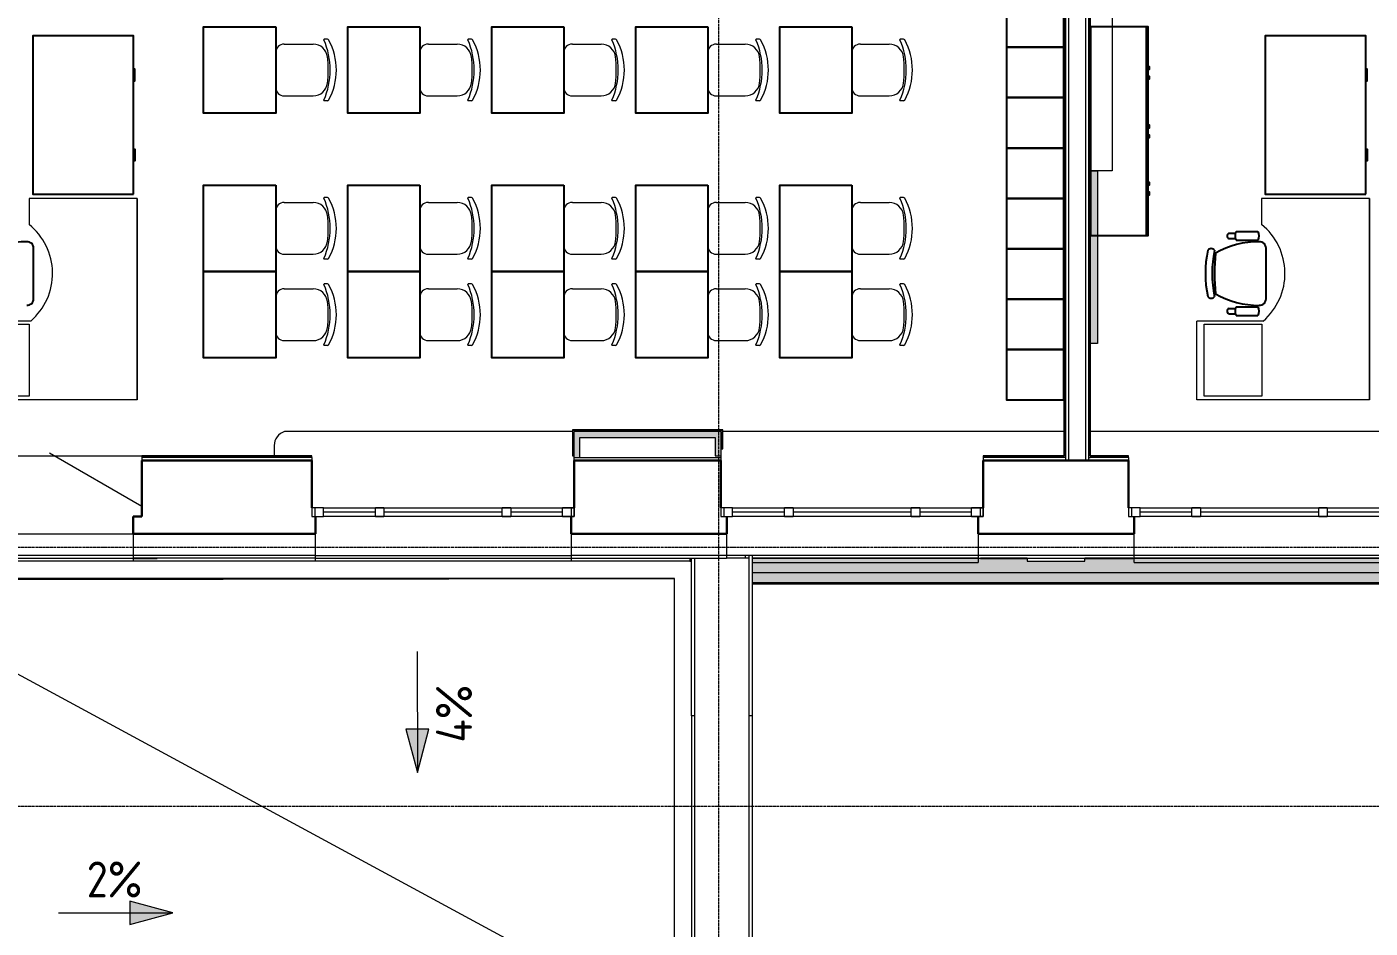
# Model space of a CAD drawing. Header units: millimetres. Extents: x -42533 to 645315, y 3457 to 82611.
# Drawn here: x 176084 to 185411, y 30644 to 36906 of the extents above; entities that cross this region are included whole.
import ezdxf

# ---------------------------------------------------------------- set-up
doc = ezdxf.new("R2010")
doc.units = ezdxf.units.MM
doc.linetypes.add('ADSK_Линия сетки', pattern=[25, 20, -2.5, 0, -2.5])
for name, color, linetype, lineweight in [('_ Окна', 7, 'Continuous', 9), ('Крыша', 7, 'Continuous', 9), ('Ограждение', 7, 'Continuous', 9), ('Окна', 7, 'Continuous', 9), ('Оси', 253, 'Continuous', 9), ('Перекрытие', 7, 'Continuous', 18), ('Размеры', 7, 'Continuous', 9), ('Стены внутренние', 7, 'Continuous', 18), ('Стены наружные', 7, 'Continuous', 18), ('Стены несущие', 7, 'Continuous', 30), ('Стены отделка', 7, 'Continuous', 30), ('Стены перегородки', 7, 'Continuous', 30), ('Стены штриховка', 7, 'Continuous', 9), ('ТХ', 5, 'Continuous', 0), ('Узлы', 7, 'Continuous', 18), ('ШТРИХОВКА', 252, 'Continuous', 15)]:
    doc.layers.add(name, color=color, linetype=linetype, lineweight=lineweight)
doc.layers.add('ЭОМ_Лотки рабочие', color=5, linetype='Continuous')
doc.styles.add('GOST Common_1', font='GOST_Common.ttf', dxfattribs={"width": 0.9, "height": 250})

# ---------------------------------------------------------------- blocks, each defined once
blk = doc.blocks.new('Стул ученич штабелир №5-7')
at = {"color": 0, "linetype": 'ByBlock', "lineweight": -2}
for p, q in [((-120.1, 0), (120.1, 0)), ((-120.1, 0), (120.1, 0)), ((-179.9, -60), (-179.9, -260.3)), ((-179.9, -60), (-179.9, -260.3)), ((180.1, -60), (180.1, -260.3)), ((180.1, -60), (180.1, -260.3)), ((-213.4, -359), (-213.4, -337.3)), ((-213.4, -359), (-213.4, -337.3)), ((213.6, -359), (213.6, -337.3)), ((213.6, -359), (213.6, -337.3))]:
    blk.add_line(p, q, dxfattribs=at)
for centre, radius, start, end in [((-119.9, -60), 60, 90, 180), ((-119.9, -60), 60, 90, 180), ((120.1, -60), 60, 0, 90), ((120.1, -60), 60, 0, 90), ((-79.9, -260.3), 100, 180, 264.25844), ((-79.9, -260.3), 100, 180, 264.25844), ((80.1, -260.3), 100, 275.74156, 0), ((80.1, -260.3), 100, 275.74156, 0), ((-210.4, -337.3), 3, 63.89783, 180), ((-210.4, -337.3), 3, 63.89783, 180), ((-203.4, -359), 10, 180, 238.06825), ((-203.4, -359), 10, 180, 238.06825), ((0.1, 142.3), 520.8, 246.31951, 293.68049), ((0.1, 142.3), 520.8, 246.31951, 293.68049), ((0.1, 9), 430.5, 240.99166, 299.00834), ((0.1, 9), 430.5, 240.99166, 299.00834), ((0.1, 435.5), 800.4, 263.24698, 276.75302), ((0.1, 435.5), 800.4, 263.24698, 276.75302), ((203.6, -359), 10, 301.93175, 0), ((203.6, -359), 10, 301.93175, 0), ((210.6, -337.3), 3, 0, 116.10217), ((210.6, -337.3), 3, 0, 116.10217)]:
    blk.add_arc(centre, radius, start, end, dxfattribs=at)
blk = doc.blocks.new('Тх 2 этаж')
at = {"lineweight": 0, "true_color": 0x939598}
h = blk.add_hatch(color=252, dxfattribs=at)
h.dxf.hatch_style = 1
h.paths.add_polyline_path([(39505.3, 2423.8), (39555.3, 2423.8), (39555.3, 1223.8), (39505.3, 1223.8)])
at = {"color": 252, "linetype": 'Continuous', "true_color": 0x939598}
for p, q in [((39893.3, 1973.8), (39893.3, 3423.8)), ((40466.1, 1989.7), (40511.7, 1989.6)), ((40517.5, 2001.7), (40668.6, 2001.7)), ((32167.4, 1535), (32167.4, 1885.2)), ((40466.1, 1952.9), (40511.8, 1952.9)), ((40517.5, 1941.5), (40668.6, 1941.5)), ((40724.9, 1535), (40724.9, 1885.2)), ((40466.1, 1467.2), (40511.8, 1467.2)), ((40466.1, 1430.5), (40511.7, 1430.5)), ((40517.5, 1478.7), (40668.6, 1478.7)), ((40517.5, 1418.5), (40668.6, 1418.5))]:
    blk.add_line(p, q, dxfattribs=at)
at = {"color": 252, "linetype": 'Continuous', "lineweight": 5, "true_color": 0x939598}
for p, q in [((32885.8, 2231.8), (32135.8, 2231.8)), ((32885.8, 2231.8), (32135.8, 2231.8)), ((32135.8, 2231.8), (32135.8, 2050.9)), ((32885.8, 2231.8), (32885.8, 831.8)), ((32885.8, 831.8), (32885.8, 2231.8)), ((41443.3, 2231.8), (40693.3, 2231.8)), ((41443.3, 2231.8), (40693.3, 2231.8)), ((40693.3, 2231.8), (40693.3, 2050.9)), ((41443.3, 2231.8), (41443.3, 831.8)), ((41443.3, 831.8), (41443.3, 2231.8)), ((32146.8, 1379.7), (31685.8, 1379.7)), ((40243.3, 831.8), (40243.3, 1379.7)), ((40704.3, 1379.7), (40243.3, 1379.7)), ((32885.8, 831.8), (31685.8, 831.8)), ((41443.3, 831.8), (40243.3, 831.8))]:
    blk.add_line(p, q, dxfattribs=at)
for points in [[(39655.3, 4423.8), (39655.3, 2423.8), (39505.3, 2423.8), (39505.3, 4423.8)], [(31737, 858.2), (31737, 1358.2), (32137, 1358.2), (32137, 858.2)], [(40294.6, 858.2), (40294.6, 1358.2), (40694.6, 1358.2), (40694.6, 858.2)]]:
    blk.add_lwpolyline(points, close=True, dxfattribs=at)
at = {"color": 252, "true_color": 0x939598}
for points in [[(38921.3, 3631.8), (38921.3, 3281.8), (39321.3, 3281.8), (39321.3, 3631.8), (38921.3, 3631.8)], [(38921.3, 3281.8), (38921.3, 2931.8), (39321.3, 2931.8), (39321.3, 3281.8), (38921.3, 3281.8)], [(38921.3, 2931.8), (38921.3, 2581.8), (39321.3, 2581.8), (39321.3, 2931.8), (38921.3, 2931.8)], [(38921.3, 2581.8), (38921.3, 2231.8), (39321.3, 2231.8), (39321.3, 2581.8), (38921.3, 2581.8)], [(38921.3, 2231.8), (38921.3, 1881.8), (39321.3, 1881.8), (39321.3, 2231.8), (38921.3, 2231.8)], [(38921.3, 1881.8), (38921.3, 1531.8), (39321.3, 1531.8), (39321.3, 1881.8), (38921.3, 1881.8)], [(38921.3, 1531.8), (38921.3, 1181.8), (39321.3, 1181.8), (39321.3, 1531.8), (38921.3, 1531.8)], [(38921.3, 1181.8), (38921.3, 831.8), (39321.3, 831.8), (39321.3, 1181.8), (38921.3, 1181.8)]]:
    blk.add_lwpolyline(points, dxfattribs=at)
at = {"color": 252, "linetype": 'Continuous', "true_color": 0x939598}
for points in [[(32860.8, 2261.8), (32860.8, 3361.8), (32160.8, 3361.8), (32160.8, 2261.8)], [(39505.3, 1973.8), (39905.3, 1973.8), (39905.3, 3423.8), (39505.3, 3423.8)], [(41418.3, 2261.8), (41418.3, 3361.8), (40718.3, 3361.8), (40718.3, 2261.8)], [(39905.3, 3146.7), (39905.3, 3129.3), (39915.5, 3129.3), (39915.5, 3146.7)], [(39905.3, 3079), (39905.3, 3061.6), (39915.5, 3061.6), (39915.5, 3079)], [(39905.3, 2739.7), (39905.3, 2722.3), (39915.5, 2722.3), (39915.5, 2739.7)], [(39905.3, 2672), (39905.3, 2654.6), (39915.5, 2654.6), (39915.5, 2672)], [(39905.3, 2342.8), (39905.3, 2325.4), (39915.5, 2325.4), (39915.5, 2342.8)], [(39905.3, 2275.1), (39905.3, 2257.7), (39915.5, 2257.7), (39915.5, 2275.1)]]:
    blk.add_lwpolyline(points, close=True, dxfattribs=at)
at = {"color": 252, "true_color": 0x939598}
for points in [[(33847.8, 3423.8), (33847.8, 2823.8), (33347.8, 2823.8), (33347.8, 3423.8)], [(34847.8, 3423.8), (34847.8, 2823.8), (34347.8, 2823.8), (34347.8, 3423.8)], [(35847.8, 3423.8), (35847.8, 2823.8), (35347.8, 2823.8), (35347.8, 3423.8)], [(36847.8, 3423.8), (36847.8, 2823.8), (36347.8, 2823.8), (36347.8, 3423.8)], [(37847.8, 3423.8), (37847.8, 2823.8), (37347.8, 2823.8), (37347.8, 3423.8)], [(33847.8, 2323.8), (33847.8, 1723.8), (33347.8, 1723.8), (33347.8, 2323.8)], [(34847.8, 2323.8), (34847.8, 1723.8), (34347.8, 1723.8), (34347.8, 2323.8)], [(35847.8, 2323.8), (35847.8, 1723.8), (35347.8, 1723.8), (35347.8, 2323.8)], [(36847.8, 2323.8), (36847.8, 1723.8), (36347.8, 1723.8), (36347.8, 2323.8)], [(37847.8, 2323.8), (37847.8, 1723.8), (37347.8, 1723.8), (37347.8, 2323.8)], [(33847.8, 1723.8), (33847.8, 1123.8), (33347.8, 1123.8), (33347.8, 1723.8)], [(34847.8, 1723.8), (34847.8, 1123.8), (34347.8, 1123.8), (34347.8, 1723.8)], [(35847.8, 1723.8), (35847.8, 1123.8), (35347.8, 1123.8), (35347.8, 1723.8)], [(36847.8, 1723.8), (36847.8, 1123.8), (36347.8, 1123.8), (36347.8, 1723.8)], [(37847.8, 1723.8), (37847.8, 1123.8), (37347.8, 1123.8), (37347.8, 1723.8)]]:
    blk.add_lwpolyline(points, close=True, dxfattribs=at)
at = {"color": 252, "linetype": 'Continuous', "true_color": 0x939598}
for points in [[(32860.8, 3048.5), (32869.8, 3048.5), (32869.8, 3130.3), (32860.8, 3130.3)], [(41418.3, 3048.5), (41427.3, 3048.5), (41427.3, 3130.3), (41418.3, 3130.3)], [(32860.8, 2575), (32869.8, 2575), (32869.8, 2493.2), (32860.8, 2493.2)], [(41418.3, 2575), (41427.3, 2575), (41427.3, 2493.2), (41418.3, 2493.2)]]:
    blk.add_lwpolyline(points, dxfattribs=at)
at = {"color": 252, "lineweight": 0, "true_color": 0x939598}
blk.add_lwpolyline([(39505.3, 2423.8), (39555.3, 2423.8), (39555.3, 1223.8), (39505.3, 1223.8), (39505.3, 2423.8)], dxfattribs=at)
at = {"color": 252, "linetype": 'Continuous', "lineweight": 5, "true_color": 0x939598}
for centre in [(31861.4, 1710.7), (40418.9, 1710.7)]:
    blk.add_arc(centre, 437, 310.76329, 51.11011, dxfattribs=at)
at = {"color": 252, "linetype": 'Continuous', "true_color": 0x939598}
for centre, radius, start, end in [((40474.6, 1971.3), 20.2, 114.89545, 245.33537), ((40567.5, 1971.6), 58.4, 148.95101, 211.04877), ((40618.6, 1971.6), 58.4, 328.95097, 31.04877), ((32118.9, 1306.7), 624.5, 89.87797, 119.10589), ((32122, 1885.7), 45.4, 359.25187, 92.18664), ((41050.6, 1710.8), 747.5, 167.60199, 192.39777), ((40343.8, 1855.4), 28.1, 34.29007, 145.70964), ((41097.1, 1710.8), 747.5, 167.60199, 192.39777), ((40676.4, 1306.7), 624.5, 89.87797, 119.10589), ((40679.5, 1885.7), 45.4, 359.25187, 92.18664), ((42128.9, 1710.8), 1761.9, 175.39382, 184.65462), ((32122, 1534.4), 45.4, 267.81347, 0.74787), ((40343.8, 1566.1), 28.1, 214.29147, 325.70827), ((40676.4, 2113.5), 624.5, 240.90677, 270.12147), ((40679.5, 1534.4), 45.4, 267.81347, 0.74787), ((40474.6, 1448.9), 20.2, 114.89545, 245.33537), ((40567.5, 1448.6), 58.4, 148.95098, 211.04877), ((40618.6, 1448.6), 58.4, 328.95097, 31.04877)]:
    blk.add_arc(centre, radius, start, end, dxfattribs=at)
at = {"layer": 'ТХ', "color": 252, "lineweight": 0, "true_color": 0x939598, "rotation": 90}
for p in [(33847.8, 3123.8), (34847.8, 3123.8), (35847.8, 3123.8), (36847.8, 3123.8), (37847.8, 3123.8), (33847.8, 2023.8), (34847.8, 2023.8), (35847.8, 2023.8), (36847.8, 2023.8), (37847.8, 2023.8), (33847.8, 1423.8), (34847.8, 1423.8), (35847.8, 1423.8), (36847.8, 1423.8), (37847.8, 1423.8)]:
    blk.add_blockref('Стул ученич штабелир №5-7', p, dxfattribs=at)
blk = doc.blocks.new('План 2 этажа')
at = {"layer": 'Ограждение', "transparency": 33554432}
for points in [[(40651.932, 1877.335), (41822.835, 1877.335), (42000.086, 2055.931), (33776.763, 2055.931), (33776.763, 2036.931), (33376.763, 2036.931), (33376.763, 2055.931), (31466.525, 2055.931), (31466.525, 1877.335), (36392.784, 1877.335), (36393.454, 1986.931), (36402.784, 1986.931), (36402.784, 1877.335), (39605.047, 1877.335)], [(33376.763, 2055.931), (33376.763, 2056.931), (33323.741, 2055.931)]]:
    blk.add_hatch(color=8, dxfattribs=at).paths.add_polyline_path(points)
h = blk.add_hatch(color=8, dxfattribs=at)
h.paths.add_polyline_path([(40651.932, 1877.133), (41822.835, 1877.335), (41826.773, 1881.302), (36402.784, 1881.302), (36402.784, 1877.133), (39605.047, 1877.133)])
h.paths.add_polyline_path([(36333.534, 1877.133), (36392.784, 1877.335), (36392.784, 1881.302), (31466.525, 1881.302), (31466.525, 1877.133), (36202.673, 1877.133)])
at = {"layer": 'Размеры'}
for points in [[(29142.861, 569.509), (29222.789, 869.631), (29062.02, 869.387)], [(27444.628, -406.254), (27144.628, -325.869), (27144.628, -486.638)]]:
    blk.add_hatch(color=8, dxfattribs=at).paths.add_polyline_path(points)
at = {"layer": 'Стены внутренние'}
for points in [[(30270.494, 2756.931), (30270.494, 2936.931), (30230.494, 2936.931), (30230.494, 2756.931)], [(31250.495, 2896.931), (31250.495, 2936.931), (30270.494, 2936.931), (30270.494, 2896.931), (31229.973, 2896.931)], [(31229.973, 2768.931), (31250.495, 2768.931), (31250.495, 2896.931), (31210.495, 2896.931), (31210.495, 2768.931)]]:
    blk.add_hatch(color=8, dxfattribs=at).paths.add_polyline_path(points)
at = {"layer": '_ Окна', "color": 8, "lineweight": 18}
for p, q in [((27227.994, 2346.931), (27222.994, 2346.931)), ((27227.994, 2346.931), (27227.994, 2416.931)), ((28490.494, 2406.931), (28410.494, 2406.931)), ((28410.494, 2406.931), (28410.494, 2346.931)), ((28410.494, 2346.931), (28490.494, 2346.931)), ((28490.494, 2346.931), (28490.494, 2406.931)), ((28850.494, 2346.931), (28850.494, 2406.931)), ((28850.494, 2406.931), (28910.494, 2406.931)), ((28910.494, 2346.931), (28850.494, 2346.931)), ((28910.494, 2406.931), (28910.494, 2346.931)), ((29730.494, 2346.931), (29730.494, 2406.931)), ((29730.494, 2406.931), (29790.494, 2406.931)), ((29790.494, 2346.931), (29730.494, 2346.931)), ((29790.494, 2406.931), (29790.494, 2346.931)), ((30150.494, 2346.931), (30150.494, 2406.931)), ((30150.494, 2406.931), (30230.494, 2406.931)), ((30230.494, 2346.931), (30150.494, 2346.931)), ((30230.494, 2406.931), (30230.494, 2346.931)), ((31330.495, 2406.931), (31250.495, 2406.931)), ((31250.495, 2406.931), (31250.495, 2346.931)), ((31250.495, 2346.931), (31330.495, 2346.931)), ((31330.495, 2346.931), (31330.495, 2406.931)), ((31690.495, 2346.931), (31690.495, 2406.931)), ((31690.495, 2406.931), (31750.495, 2406.931)), ((31750.495, 2346.931), (31690.495, 2346.931)), ((31750.495, 2406.931), (31750.495, 2346.931)), ((32570.495, 2346.931), (32570.495, 2406.931)), ((32570.495, 2406.931), (32630.495, 2406.931)), ((32630.495, 2346.931), (32570.495, 2346.931)), ((32630.495, 2406.931), (32630.495, 2346.931)), ((32990.495, 2346.931), (32990.495, 2406.931)), ((32990.495, 2406.931), (33070.495, 2406.931)), ((33070.495, 2346.931), (32990.495, 2346.931)), ((33070.495, 2406.931), (33070.495, 2346.931)), ((34160.493, 2406.931), (34080.493, 2406.931)), ((34080.493, 2406.931), (34080.493, 2346.931)), ((34080.493, 2346.931), (34160.493, 2346.931)), ((34160.493, 2346.931), (34160.493, 2406.931)), ((34520.493, 2346.931), (34520.493, 2406.931)), ((34520.493, 2406.931), (34580.493, 2406.931)), ((34580.493, 2346.931), (34520.493, 2346.931)), ((34580.493, 2406.931), (34580.493, 2346.931)), ((35400.493, 2346.931), (35400.493, 2406.931)), ((35400.493, 2406.931), (35460.493, 2406.931)), ((35460.493, 2346.931), (35400.493, 2346.931)), ((35460.493, 2406.931), (35460.493, 2346.931))]:
    blk.add_line(p, q, dxfattribs=at)
at = {"layer": '_ Окна', "color": 8}
for p, q in [((28430.494, 2406.931), (28430.494, 2346.931)), ((28850.494, 2376.931), (28490.494, 2376.931)), ((29730.494, 2376.931), (28910.494, 2376.931)), ((30150.494, 2376.931), (29790.494, 2376.931)), ((30210.494, 2406.931), (30210.494, 2346.931)), ((31270.495, 2406.931), (31270.495, 2346.931)), ((31690.495, 2376.931), (31330.495, 2376.931)), ((32570.495, 2376.931), (31750.495, 2376.931)), ((32990.495, 2376.931), (32630.495, 2376.931)), ((33050.495, 2406.931), (33050.495, 2346.931)), ((34100.493, 2406.931), (34100.493, 2346.931)), ((34520.493, 2376.931), (34160.493, 2376.931)), ((35400.493, 2376.931), (34580.493, 2376.931)), ((35820.493, 2376.931), (35460.493, 2376.931))]:
    blk.add_line(p, q, dxfattribs=at)
at = {"layer": 'Крыша', "color": 8}
for p, q in [((25157.214, 1908.156), (30926.525, 1916.931)), ((30926.525, -1217.873), (25157.214, 1908.156))]:
    blk.add_line(p, q, dxfattribs=at)
at = {"layer": 'Ограждение', "color": 8}
for p, q in [((31466.525, 2056.931), (33035.495, 2056.931)), ((33035.495, 2056.931), (31466.525, 2056.931)), ((33376.763, 2055.931), (31466.525, 2055.931)), ((33376.763, 2055.931), (31466.525, 2055.931)), ((42000.086, 2055.931), (33776.763, 2055.931)), ((42000.086, 2055.931), (33776.763, 2055.931)), ((34119.493, 2056.931), (35860.493, 2056.931)), ((35860.493, 2056.931), (34119.493, 2056.931)), ((36393.081, 1882.517), (31466.525, 1882.517)), ((36393.077, 1881.302), (31466.525, 1881.302)), ((36393.076, 1880.976), (31466.525, 1880.976)), ((36393.074, 1880.634), (31466.525, 1880.634)), ((36393.068, 1878.885), (31466.525, 1878.885)), ((36393.067, 1878.608), (31466.525, 1878.608)), ((36393.066, 1878.415), (31466.525, 1878.415)), ((36393.066, 1878.287), (31466.525, 1878.287)), ((36393.063, 1877.335), (31466.525, 1877.335)), ((36393.062, 1877.133), (31466.525, 1877.133))]:
    blk.add_line(p, q, dxfattribs=at)
at = {"layer": 'Окна', "color": 8}
for p, q in [((28490.494, 2406.931), (28410.494, 2406.931)), ((28410.494, 2406.931), (28410.494, 2346.931)), ((28410.494, 2346.931), (28490.494, 2346.931)), ((28490.494, 2406.931), (28850.494, 2406.931)), ((28850.494, 2346.931), (28490.494, 2346.931)), ((28910.494, 2406.931), (28850.494, 2406.931)), ((28850.494, 2346.931), (28910.494, 2346.931)), ((28910.494, 2406.931), (29730.494, 2406.931)), ((29730.494, 2346.931), (28910.494, 2346.931)), ((29790.494, 2406.931), (29730.494, 2406.931)), ((29730.494, 2346.931), (29790.494, 2346.931)), ((29790.494, 2406.931), (30150.494, 2406.931)), ((30150.494, 2346.931), (29790.494, 2346.931)), ((30230.494, 2406.931), (30150.494, 2406.931)), ((30150.494, 2346.931), (30230.494, 2346.931)), ((30230.494, 2346.931), (30230.494, 2406.931)), ((31330.495, 2406.931), (31250.495, 2406.931)), ((31250.495, 2406.931), (31250.495, 2346.931)), ((31250.495, 2346.931), (31330.495, 2346.931)), ((31330.495, 2406.931), (31690.495, 2406.931)), ((31690.495, 2346.931), (31330.495, 2346.931)), ((31750.495, 2406.931), (31690.495, 2406.931)), ((31690.495, 2346.931), (31750.495, 2346.931)), ((31750.495, 2406.931), (32570.495, 2406.931)), ((32570.495, 2346.931), (31750.495, 2346.931)), ((32630.495, 2406.931), (32570.495, 2406.931)), ((32570.495, 2346.931), (32630.495, 2346.931)), ((32630.495, 2406.931), (32990.495, 2406.931)), ((32990.495, 2346.931), (32630.495, 2346.931)), ((33070.495, 2406.931), (32990.495, 2406.931)), ((32990.495, 2346.931), (33070.495, 2346.931)), ((33070.495, 2346.931), (33070.495, 2406.931)), ((34160.493, 2406.931), (34080.493, 2406.931)), ((34080.493, 2406.931), (34080.493, 2346.931)), ((34080.493, 2346.931), (34160.493, 2346.931)), ((34160.493, 2406.931), (34520.493, 2406.931)), ((34520.493, 2346.931), (34160.493, 2346.931)), ((34580.493, 2406.931), (34520.493, 2406.931)), ((34520.493, 2346.931), (34580.493, 2346.931)), ((34580.493, 2406.931), (35400.493, 2406.931)), ((35400.493, 2346.931), (34580.493, 2346.931)), ((35460.493, 2406.931), (35400.493, 2406.931)), ((35400.493, 2346.931), (35460.493, 2346.931)), ((35460.493, 2406.931), (35820.493, 2406.931)), ((35820.493, 2346.931), (35460.493, 2346.931))]:
    blk.add_line(p, q, dxfattribs=at)
at = {"layer": 'Оси', "color": 8, "linetype": 'ADSK_Линия сетки'}
for p, q in [((31235.923, -4690.674), (31235.923, 21446.28)), ((-9428.371, 2133.7), (43381.868, 2133.7)), ((-9428.371, 333.7), (50898.627, 333.7))]:
    blk.add_line(p, q, dxfattribs=at)
at = {"layer": 'Перекрытие', "color": 8}
for p, q in [((30218.607, 2936.931), (28220.078, 2936.931)), ((33631.942, 2936.931), (31262.495, 2936.931)), ((35888.605, 2936.931), (33815.827, 2936.931)), ((28147.953, 2841.218), (28147.953, 2768.931)), ((28410.494, 2756.931), (28410.494, 2736.931)), ((31250.495, 2768.931), (31250.495, 2736.931)), ((34080.493, 2756.931), (34080.493, 2736.931)), ((31066.956, 2056.931), (31066.956, -1846.854)), ((31446.956, 2056.931), (31289.495, 2056.931)), ((31446.956, -2226.854), (31446.956, 2056.931)), ((31066.525, 963.407), (31066.525, -1110.733))]:
    blk.add_line(p, q, dxfattribs=at)
blk.add_arc((28247.523, 2841.218), 99.57, 106, 180, dxfattribs=at)
at = {"layer": 'Размеры', "color": 8, "lineweight": 20}
for p, q in [((29141.584, 1408.704), (29142.861, 569.509)), ((26649.862, -406.254), (27444.628, -406.254))]:
    blk.add_line(p, q, dxfattribs=at)
at = {"layer": 'Размеры', "color": 8}
for p, q in [((29222.789, 869.631), (29062.02, 869.387)), ((29062.02, 869.387), (29142.861, 569.509)), ((29142.861, 569.509), (29222.789, 869.631)), ((27444.628, -406.254), (27144.628, -325.869)), ((27144.628, -325.869), (27144.628, -486.638)), ((27144.628, -486.638), (27444.628, -406.254))]:
    blk.add_line(p, q, dxfattribs=at)
at = {"layer": 'Стены внутренние', "color": 8}
for p, q in [((31034.426, 2036.931), (31046.525, 2036.931)), ((30926.525, 1916.931), (19595.653, 1916.931)), ((30926.525, -1706.854), (30926.525, 1916.931)), ((31046.525, 963.407), (31046.525, -1166.854))]:
    blk.add_line(p, q, dxfattribs=at)
at = {"layer": 'Стены наружные', "color": 8}
for p, q in [((25787.994, 2768.931), (27227.994, 2768.931)), ((25847.994, 2226.931), (27167.994, 2226.931)), ((27167.994, 2076.931), (25847.994, 2076.931)), ((25847.994, 2056.931), (27167.994, 2056.931)), ((27167.994, 2056.931), (27167.994, 2036.931)), ((28435.494, 2076.931), (30210.494, 2076.931)), ((28435.494, 2056.931), (30210.494, 2056.931)), ((28435.494, 2036.931), (28435.494, 2056.931)), ((30210.494, 2056.931), (30210.494, 2036.931)), ((31034.426, 2056.931), (31034.426, 2036.931)), ((31046.525, 963.407), (31046.525, 2056.931)), ((31066.525, 2056.931), (31066.525, 963.407)), ((33035.495, 2076.931), (31290.495, 2076.931)), ((31420.928, 2056.931), (31420.928, 2076.931)), ((31446.525, 2056.931), (31446.525, 2076.931)), ((31466.525, 2076.931), (31466.525, -2246.854)), ((33035.495, 2055.931), (33035.495, 2026.931)), ((35860.493, 2076.931), (34120.493, 2076.931)), ((34120.493, 2056.931), (34120.493, 2076.931)), ((34120.493, 2026.931), (34120.493, 2055.931)), ((31034.426, 2036.931), (25357.214, 2036.931)), ((31466.525, 2026.931), (33035.495, 2026.931)), ((34120.493, 2026.931), (35860.493, 2026.931)), ((36392.954, 1956.931), (31466.525, 1956.931)), ((36393.097, 1886.931), (31466.525, 1886.931)), ((31066.525, 963.407), (31046.525, 963.407)), ((31466.525, 963.407), (31446.956, 963.407))]:
    blk.add_line(p, q, dxfattribs=at)
at = {"layer": 'Стены несущие', "color": 8}
for p, q in [((28410.494, 2736.931), (27227.994, 2736.931)), ((27227.994, 2736.931), (27227.994, 2346.931)), ((28410.494, 2406.931), (28410.494, 2736.931)), ((30230.494, 2736.931), (30230.494, 2406.931)), ((31250.495, 2736.931), (30230.494, 2736.931)), ((31250.495, 2406.931), (31250.495, 2736.931)), ((33070.495, 2736.931), (33070.495, 2406.931)), ((34080.493, 2736.931), (33070.495, 2736.931)), ((34080.493, 2406.931), (34080.493, 2736.931)), ((27227.994, 2346.931), (27167.994, 2346.931)), ((27167.994, 2346.931), (27167.994, 2226.931)), ((28435.494, 2226.931), (28435.494, 2346.931)), ((30210.494, 2346.931), (30210.494, 2226.931)), ((31290.495, 2226.931), (31290.495, 2346.931)), ((33035.495, 2346.931), (33035.495, 2226.931)), ((34120.493, 2226.931), (34120.493, 2346.931)), ((27167.994, 2226.931), (28435.494, 2226.931)), ((31290.495, 2226.931), (30210.494, 2226.931)), ((34120.493, 2226.931), (33035.495, 2226.931))]:
    blk.add_line(p, q, dxfattribs=at)
at = {"layer": 'Стены отделка', "color": 8, "lineweight": 9}
for p, q in [((33643.885, 2736.931), (33643.885, 8686.342)), ((33803.885, 2736.931), (33803.885, 8686.342)), ((33631.885, 8654.342), (33631.885, 2768.931)), ((33815.885, 2768.931), (33815.885, 8644.342)), ((30218.494, 2946.931), (30218.494, 2768.931)), ((31260.495, 2948.931), (30220.494, 2948.931)), ((31250.495, 2936.931), (30230.494, 2936.931)), ((30230.494, 2736.931), (30230.494, 2936.931)), ((30270.494, 2896.931), (31210.495, 2896.931)), ((30270.494, 2756.931), (30270.494, 2896.931)), ((31210.495, 2896.931), (31210.495, 2768.931)), ((31250.495, 2936.931), (31250.495, 2768.931)), ((31262.495, 2816.931), (31262.495, 2946.931)), ((31250.495, 2816.931), (31262.495, 2816.931)), ((27227.994, 2768.931), (27227.994, 2736.931)), ((28410.494, 2768.931), (27227.994, 2768.931)), ((28410.494, 2756.931), (27234.493, 2756.931)), ((28410.494, 2756.931), (28410.494, 2768.931)), ((28410.494, 2736.931), (28410.494, 2736.931)), ((30218.494, 2768.931), (30230.494, 2768.931)), ((30230.494, 2756.931), (31250.495, 2756.931)), ((31210.495, 2768.931), (31250.495, 2768.931)), ((33070.495, 2768.931), (33070.495, 2736.931)), ((33631.885, 2768.931), (33070.495, 2768.931)), ((33643.885, 2756.931), (33070.495, 2756.931)), ((33803.885, 2756.931), (33813.885, 2756.931)), ((34080.493, 2768.931), (33815.885, 2768.931)), ((34079.493, 2756.931), (34080.493, 2756.931)), ((34080.493, 2756.931), (34080.493, 2768.931)), ((27167.994, 2226.931), (27167.994, 2056.931)), ((28435.494, 2056.931), (28435.494, 2226.931)), ((30210.494, 2226.931), (30210.494, 2056.931)), ((31290.495, 2226.931), (31290.495, 2226.931)), ((31290.495, 2056.931), (31290.495, 2226.931)), ((33035.495, 2226.931), (33035.495, 2056.931)), ((34120.493, 2226.931), (34120.493, 2226.931)), ((34120.493, 2076.931), (34120.493, 2226.931)), ((28435.494, 2076.931), (27167.994, 2076.931)), ((28435.494, 2056.931), (27167.994, 2056.931)), ((27167.994, 2055.931), (27335.36, 2055.931)), ((27335.36, 2055.931), (27335.36, 2056.931)), ((31290.495, 2076.931), (30210.494, 2076.931)), ((30210.494, 2056.931), (31289.495, 2056.931)), ((34120.493, 2076.931), (33035.495, 2076.931)), ((33035.495, 2056.931), (34120.493, 2056.931)), ((33376.763, 2056.931), (33052.857, 2056.931)), ((33052.857, 2056.931), (33052.857, 2055.931)), ((33052.857, 2055.931), (33376.763, 2055.931)), ((33376.763, 2056.931), (33376.763, 2036.931)), ((34110.352, 2056.931), (33776.763, 2056.931)), ((33776.763, 2036.931), (33776.763, 2055.931)), ((33776.763, 2055.931), (34110.352, 2055.931)), ((34110.352, 2055.931), (34110.352, 2056.931)), ((33376.763, 2036.931), (33776.763, 2036.931))]:
    blk.add_line(p, q, dxfattribs=at)
at = {"layer": 'Стены перегородки', "color": 8, "lineweight": 18}
for p, q in [((33663.885, 8686.342), (33663.885, 2736.931)), ((33783.885, 2736.931), (33783.885, 8686.342))]:
    blk.add_line(p, q, dxfattribs=at)
at = {"layer": 'Стены штриховка', "color": 8}
for p, q in [((33633.885, 8656.342), (33633.885, 2766.931)), ((33813.885, 2766.931), (33813.885, 8646.342)), ((30220.494, 2948.931), (30218.494, 2948.931)), ((30218.494, 2948.931), (30218.494, 2946.931)), ((30218.494, 2946.931), (31262.495, 2946.931)), ((30220.494, 2948.931), (30220.494, 2768.931)), ((31260.495, 2816.931), (31260.495, 2948.931)), ((31262.495, 2948.931), (31260.495, 2948.931)), ((31262.495, 2946.931), (31262.495, 2948.931)), ((28410.494, 2766.931), (27227.994, 2766.931)), ((27234.493, 2756.931), (27227.994, 2756.931)), ((33633.885, 2766.931), (33070.495, 2766.931)), ((34080.493, 2766.931), (33813.885, 2766.931)), ((34079.493, 2756.931), (33813.885, 2756.931))]:
    blk.add_line(p, q, dxfattribs=at)
at = {"layer": 'Узлы', "color": 8}
blk.add_line((27227.994, 2416.931), (26587.136, 2786.931), dxfattribs=at)
at = {"layer": 'ЭОМ_Лотки рабочие'}
blk.add_blockref('Тх 2 этаж', (-5689.424, 2325.176), dxfattribs=at)
at = {"layer": 'Размеры', "color": 8, "lineweight": 20, "insert": (29271.666, 776.7), "char_height": 250, "width": 509.88567, "attachment_point": 1, "rotation": 90, "line_spacing_factor": 1.022761, "style": 'GOST Common_1'}
blk.add_mtext('4%', dxfattribs=at)
at = {"layer": 'Размеры', "color": 8, "lineweight": 20, "insert": (26846.107, -49.547), "char_height": 250, "width": 482.732, "attachment_point": 1, "line_spacing_factor": 1.022761, "style": 'GOST Common_1'}
blk.add_mtext('2%', dxfattribs=at)

msp = doc.modelspace()

# ---------------------------------------------------------------- block references
at = {"layer": 'ШТРИХОВКА'}
msp.add_blockref('План 2 этажа', (149653.4, 31156.8), dxfattribs=at)

doc.saveas('drawing.dxf')
